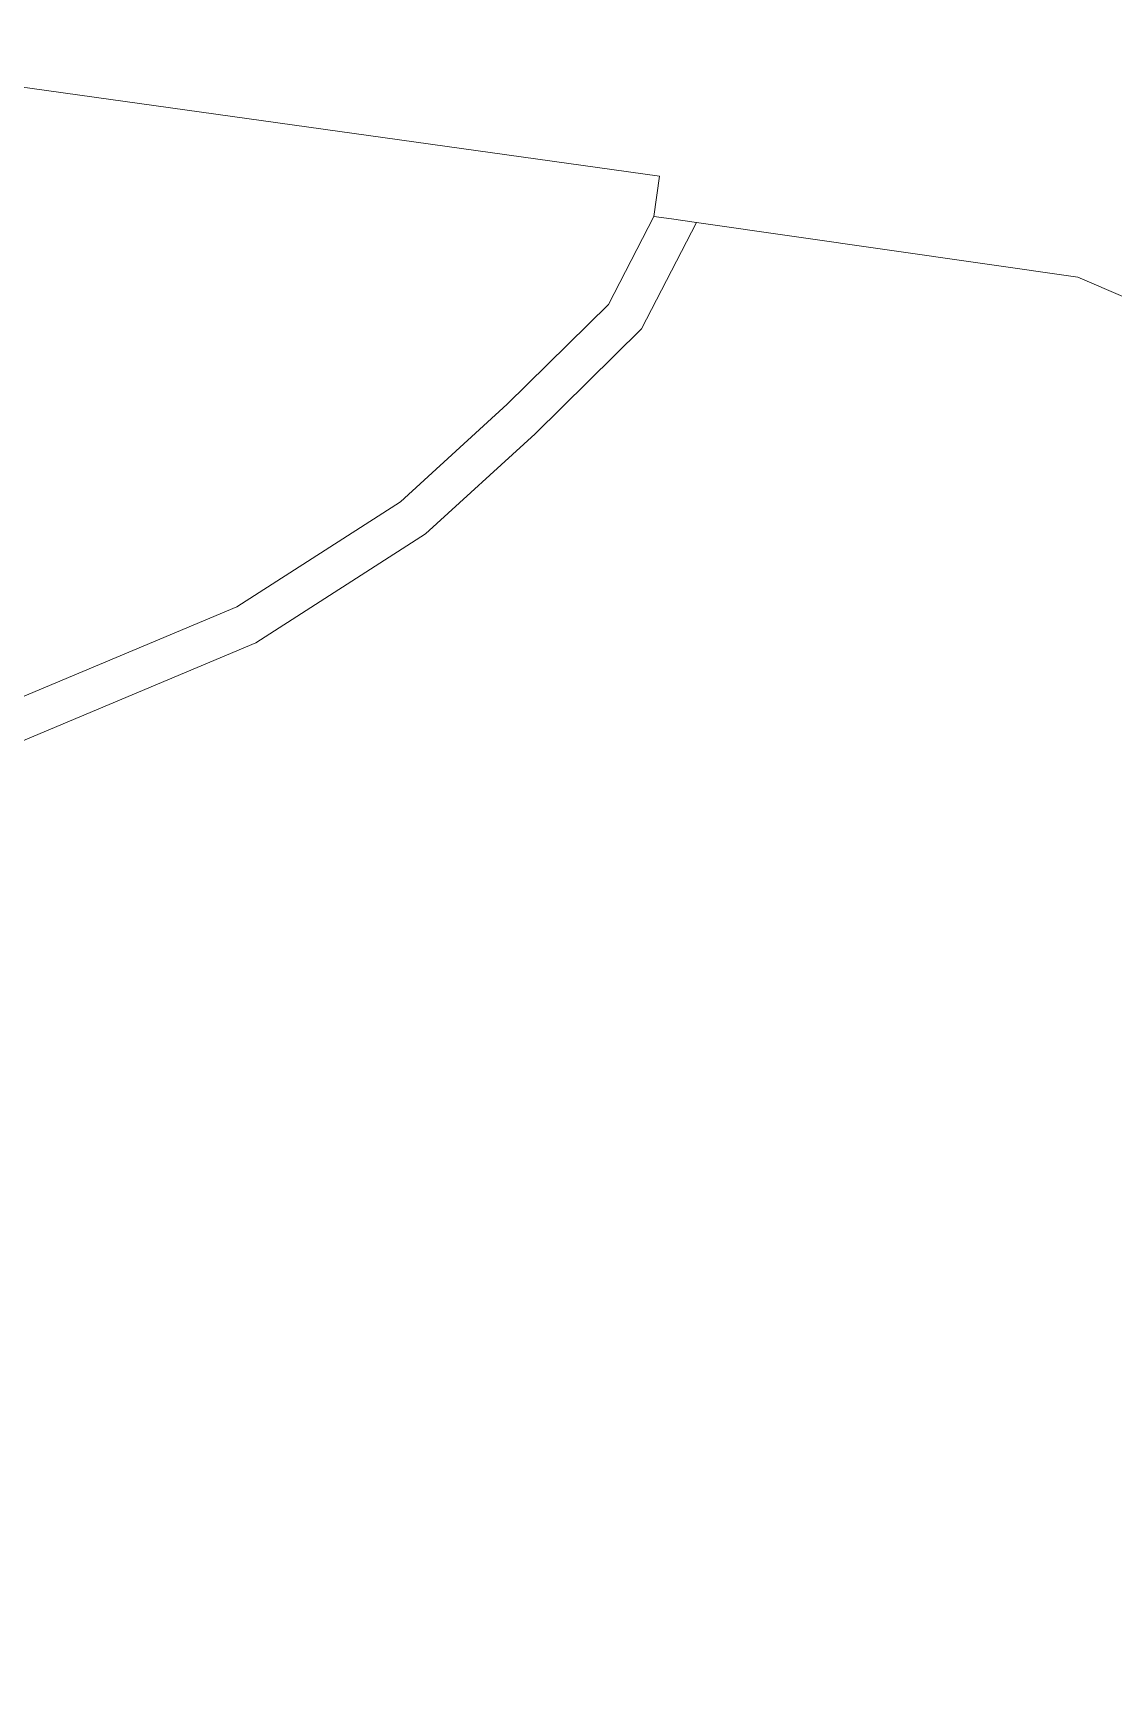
# Model space of a CAD drawing. Header units: metres. Extents: x 251098 to 258049, y 6188954 to 6192106.
# Drawn here: x 253316 to 253852, y 6191290 to 6192106 of the extents above; entities that cross this region are included whole.
import ezdxf

# ---------------------------------------------------------------- set-up
doc = ezdxf.new("R2010")
doc.units = ezdxf.units.M
doc.layers.add('Cadastre Land Parcels_SP_EXT', color=9, linetype='Continuous', lineweight=5)
doc.layers.add('Cadastre Roads_SP_EXT', color=9, linetype='Continuous', lineweight=5)

msp = doc.modelspace()

# ---------------------------------------------------------------- linework, layer by layer
at = {"layer": 'Cadastre Land Parcels_SP_EXT', "linetype": 'Continuous'}
msp.add_lwpolyline([(253149.67, 6191704.38), (253228.83, 6191742), (253416.96, 6191820.91), (253498.31, 6191873.13), (253551.15, 6191921.48), (253601.46, 6191970.99), (253624.05, 6192014.77), (253626.84, 6192034.71), (253217.03, 6192091.99), (253117.96, 6192105.83), (253060.98, 6191689.49), (252457.52, 6191764.55), (252437.18, 6191767.08), (252312.16, 6191782.62), (252415.16, 6191705.17), (252431.91, 6191692.58), (252598.19, 6191567.54), (252837.39, 6191389.84), (252922.78, 6191518.43), (252965.4, 6191570.29), (253043.13, 6191640.84), (253149.67, 6191704.38)], close=True, dxfattribs=at)
msp.add_lwpolyline([(253994.23, 6191915.85), (253834.5, 6191984.5), (253645.11, 6192011.77), (253617.89, 6191958.88), (253565.06, 6191906.86), (253510.61, 6191857.14), (253426.36, 6191803.07), (253237.05, 6191723.57), (253159.16, 6191686.65), (253055.16, 6191624.51), (252980.03, 6191556.35), (252938.93, 6191506.42), (252853.54, 6191377.83), (252898.13, 6191344.71), (252936.8, 6191315.99), (253001.18, 6191223.67), (253046.01, 6191132.72), (253154.39, 6190991.17), (253260.63, 6190909.62), (253772.65, 6190845.91), (253719.8, 6190478.3), (254053.23, 6190433.61)], dxfattribs=at)
at = {"layer": 'Cadastre Roads_SP_EXT', "linetype": 'Continuous'}
msp.add_lwpolyline([(253237.05, 6191723.57), (253426.36, 6191803.07), (253510.61, 6191857.14), (253565.06, 6191906.86), (253617.89, 6191958.88), (253645.11, 6192011.77), (253645.11, 6192011.77), (253632.78, 6192013.53), (253624.05, 6192014.77), (253601.46, 6191970.99), (253551.15, 6191921.48), (253498.31, 6191873.13), (253416.96, 6191820.91), (253228.83, 6191742)], dxfattribs=at)

doc.saveas('drawing.dxf')
